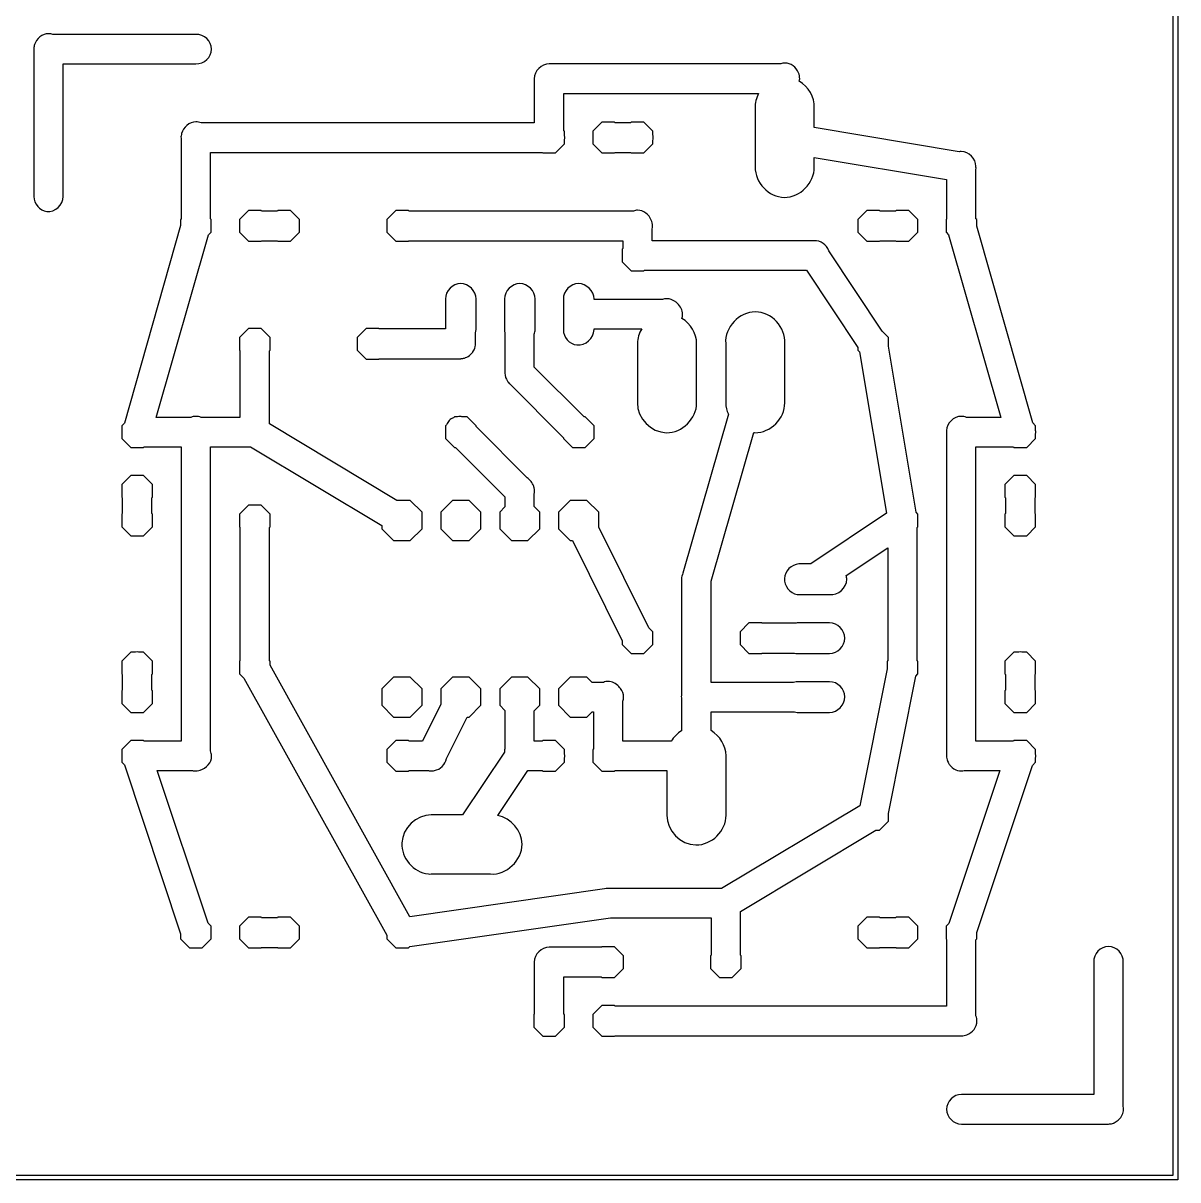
# Model space of a CAD drawing. Extents: x 0 to 100, y 0 to 103.
# Drawn here: x 50.18 to 99.99, y 0.35 to 50.24 of the extents above; entities that cross this region are included whole.
import ezdxf

# ---------------------------------------------------------------- set-up
doc = ezdxf.new("R2010")
doc.units = 0
doc.layers.add('ink_ext_XXXXXX', color=7, linetype='CONTINUOUS')

msp = doc.modelspace()

# ---------------------------------------------------------------- linework, layer by layer
at = {"layer": 'ink_ext_XXXXXX', "color": 7}
for points in [[(0, 0.352778), (0, 102.746528), (99.990628, 102.746528), (99.990628, 0.352778), (0, 0.352778), (0, 0.352778)], [(0.1983, 0.551078), (99.792014, 0.551078), (99.792014, 102.559203), (0.1983, 102.559203), (0.1983, 0.551078), (0.1983, 0.551078)], [(51.285588, 49.785764), (51.285588, 49.785764)], [(57.635588, 49.759306), (51.461977, 49.759306)], [(50.650588, 49.036111), (50.650588, 42.765486)], [(51.911769, 42.765486), (51.911769, 48.489306), (57.635588, 48.489306)], [(82.859199, 48.489306), (72.875588, 48.489306)], [(83.035588, 48.524583), (83.035588, 48.524583)], [(72.231769, 47.845486), (72.231769, 45.940486), (57.856074, 45.940486)], [(73.537046, 45.367222), (73.537046, 45.578889), (73.510588, 45.605347), (73.510588, 47.210486), (81.906699, 47.210486)], [(81.756769, 46.584306), (81.756769, 44.035486)], [(90.558574, 44.696944), (84.305588, 45.737639), (84.305588, 46.584306)], [(75.142185, 45.966944), (74.75413, 45.578889), (74.75413, 45.032083), (75.142185, 44.644028), (75.688991, 44.644028), (75.715449, 44.670486), (76.385727, 44.670486), (76.412185, 44.644028), (76.958991, 44.644028), (77.347046, 45.032083), (77.347046, 45.182014)], [(77.347046, 45.437778), (77.347046, 45.578889), (76.958991, 45.966944), (76.412185, 45.966944), (76.385727, 45.940486), (75.715449, 45.940486), (75.688991, 45.966944), (75.142185, 45.966944), (75.142185, 45.966944)], [(57.000588, 45.217292), (57.000588, 41.795347), (56.97413, 41.768889), (56.97413, 41.513125), (54.548782, 32.993542), (54.43413, 32.878889), (54.43413, 32.332083), (54.822185, 31.944028), (55.368991, 31.944028), (55.395449, 31.970486), (57.000588, 31.970486), (57.000588, 19.270486), (55.395449, 19.270486), (55.368991, 19.296944), (54.822185, 19.296944), (54.43413, 18.908889), (54.43413, 18.362083), (54.548782, 18.247431), (56.97413, 10.971389), (56.97413, 10.742083), (57.362185, 10.354028), (57.908991, 10.354028), (58.297046, 10.742083), (58.297046, 11.288889), (58.164755, 11.421181), (55.968713, 18.009306), (57.485657, 18.009306)], [(57.415102, 33.240486), (55.924616, 33.240486), (58.182394, 41.107431), (58.297046, 41.222083), (58.297046, 41.768889), (58.261769, 41.804167), (58.261769, 44.670486), (72.575727, 44.670486), (72.602185, 44.644028), (73.148991, 44.644028), (73.537046, 45.032083), (73.537046, 45.24375)], [(84.305588, 44.035486), (84.305588, 44.45), (90.011769, 43.4975), (90.011769, 41.786528), (89.99413, 41.768889), (89.99413, 41.222083), (90.099963, 41.11625), (92.357741, 33.240486), (90.867255, 33.240486)], [(93.857046, 32.667222), (93.857046, 32.878889), (93.733574, 33.002361), (91.317046, 41.486667), (91.317046, 41.768889), (91.281769, 41.804167), (91.281769, 43.929653)], [(59.902185, 42.156944), (59.51413, 41.768889), (59.51413, 41.222083), (59.902185, 40.834028), (60.448991, 40.834028), (60.475449, 40.860486), (61.145727, 40.860486), (61.172185, 40.834028), (61.718991, 40.834028), (62.107046, 41.222083), (62.107046, 41.768889), (61.718991, 42.156944), (61.172185, 42.156944), (61.154546, 42.139306), (60.46663, 42.139306), (60.448991, 42.156944), (59.902185, 42.156944), (59.902185, 42.156944)], [(76.509199, 42.139306), (66.81663, 42.139306), (66.798991, 42.156944), (66.252185, 42.156944), (65.86413, 41.768889), (65.86413, 41.222083), (66.252185, 40.834028), (66.798991, 40.834028), (66.825449, 40.860486), (76.050588, 40.860486), (76.050588, 40.525347), (76.02413, 40.498889), (76.02413, 39.952083), (76.412185, 39.564028), (76.958991, 39.564028), (76.985449, 39.590486), (83.970449, 39.590486), (86.18413, 36.247917), (86.18413, 36.142083), (86.254685, 36.071528), (87.418852, 29.104167), (84.164477, 26.916944), (83.64413, 26.916944)], [(76.685588, 42.174583), (76.685588, 42.174583)], [(86.572185, 42.156944), (86.18413, 41.768889), (86.18413, 41.222083), (86.572185, 40.834028), (87.118991, 40.834028), (87.145449, 40.860486), (87.815727, 40.860486), (87.842185, 40.834028), (88.388991, 40.834028), (88.777046, 41.222083), (88.777046, 41.768889), (88.388991, 42.156944), (87.842185, 42.156944), (87.824546, 42.139306), (87.13663, 42.139306), (87.118991, 42.156944), (86.572185, 42.156944), (86.572185, 42.156944)], [(84.305588, 40.860486), (77.311769, 40.860486), (77.311769, 41.372014)], [(87.507046, 16.157222), (88.688852, 22.083889), (88.777046, 22.172083), (88.777046, 22.718889), (88.750588, 22.745347), (88.750588, 28.495625), (88.777046, 28.522083), (88.777046, 29.068889), (88.697671, 29.148264), (87.507046, 36.318472), (87.507046, 36.688889), (87.242463, 36.953472), (84.940588, 40.428333)], [(69.056769, 39.008403), (69.056769, 39.008403)], [(71.605588, 39.008403), (71.605588, 39.008403)], [(74.136769, 39.008403), (74.136769, 39.008403)], [(68.39531, 38.346944), (68.39531, 37.059306), (65.54663, 37.059306), (65.528991, 37.076944), (64.982185, 37.076944), (64.59413, 36.688889), (64.59413, 36.142083), (64.982185, 35.754028), (65.528991, 35.754028), (65.54663, 35.771667), (69.056769, 35.771667)], [(69.718227, 37.024028), (69.718227, 38.346944)], [(70.94413, 38.346944), (70.94413, 37.024028)], [(72.267046, 37.024028), (72.267046, 38.346944)], [(73.48413, 38.346944), (73.48413, 37.024028)], [(77.76156, 38.320486), (74.807046, 38.320486), (74.807046, 38.346944)], [(81.765588, 37.791319), (81.765588, 37.791319)], [(58.261769, 18.855972), (58.261769, 31.970486), (59.99038, 31.970486), (65.661282, 28.575), (65.661282, 28.433889), (66.163991, 27.931181), (66.878366, 27.931181), (67.389894, 28.433889), (67.389894, 29.157083), (66.878366, 29.659792), (66.305102, 29.659792), (60.810588, 32.967083), (60.810588, 36.115625), (60.837046, 36.142083), (60.837046, 36.688889), (60.448991, 37.076944), (59.902185, 37.076944), (59.51413, 36.688889), (59.51413, 36.142083), (59.531769, 36.124444), (59.531769, 33.240486), (57.856074, 33.240486)], [(74.807046, 37.024028), (74.807046, 37.059306), (76.870796, 37.059306)], [(69.700588, 36.415486), (69.700588, 36.882917)], [(70.961769, 36.874097), (70.961769, 35.145486)], [(71.155796, 34.695694), (73.48413, 32.358542), (73.48413, 32.332083), (73.872185, 31.944028), (74.418991, 31.944028), (74.807046, 32.332083), (74.807046, 32.878889), (74.418991, 33.266944), (74.383713, 33.266944), (72.231769, 35.410069), (72.231769, 36.83)], [(76.676769, 36.424306), (76.676769, 33.866667)], [(79.234407, 33.866667), (79.234407, 36.424306)], [(80.486769, 36.424306), (80.486769, 33.866667)], [(83.035588, 33.866667), (83.035588, 36.424306)], [(68.915657, 33.266944), (68.792185, 33.266944), (68.748088, 33.222847)], [(69.047949, 33.275764), (69.047949, 33.275764)], [(71.923088, 30.63875), (69.727046, 32.843611), (69.727046, 32.878889), (69.338991, 33.266944), (69.109685, 33.266944)], [(80.601421, 33.372778), (78.643505, 26.520069)], [(68.448227, 32.922986), (68.40413, 32.878889), (68.40413, 32.755417)], [(68.40413, 32.561389), (68.40413, 32.332083), (68.792185, 31.944028), (68.827463, 31.944028), (70.961769, 29.809722), (70.961769, 29.377569), (70.741282, 29.157083), (70.741282, 28.433889), (71.243991, 27.931181), (71.958366, 27.931181), (72.469894, 28.433889), (72.469894, 29.157083), (72.231769, 29.395208), (72.231769, 29.933194)], [(83.414824, 21.810486), (79.860588, 21.810486), (79.860588, 26.176111), (81.695032, 32.587847)], [(90.011769, 32.517292), (90.011769, 18.635486)], [(93.857046, 18.697222), (93.857046, 18.908889), (93.468991, 19.296944), (92.922185, 19.296944), (92.895727, 19.270486), (91.281769, 19.270486), (91.281769, 31.970486), (92.895727, 31.970486), (92.922185, 31.944028), (93.468991, 31.944028), (93.857046, 32.332083), (93.857046, 32.54375)], [(54.972116, 30.726944), (54.822185, 30.726944), (54.43413, 30.338889), (54.43413, 29.792083), (54.460588, 29.765625), (54.460588, 29.095347), (54.43413, 29.068889), (54.43413, 28.522083), (54.822185, 28.134028), (55.368991, 28.134028), (55.757046, 28.522083), (55.757046, 29.068889), (55.730588, 29.095347), (55.730588, 29.765625), (55.757046, 29.792083), (55.757046, 30.338889), (55.368991, 30.726944), (55.22788, 30.726944)], [(55.095588, 30.735764), (55.095588, 30.735764)], [(93.072116, 30.726944), (92.922185, 30.726944), (92.53413, 30.338889), (92.53413, 29.792083), (92.560588, 29.765625), (92.560588, 29.095347), (92.53413, 29.068889), (92.53413, 28.522083), (92.922185, 28.134028), (93.468991, 28.134028), (93.857046, 28.522083), (93.857046, 29.068889), (93.830588, 29.095347), (93.830588, 29.765625), (93.857046, 29.792083), (93.857046, 30.338889), (93.468991, 30.726944), (93.32788, 30.726944)], [(93.195588, 30.735764), (93.195588, 30.735764)], [(75.265657, 12.902847), (66.860727, 11.703403), (60.837046, 22.551319), (60.837046, 22.718889), (60.810588, 22.745347), (60.810588, 28.495625), (60.837046, 28.522083), (60.837046, 29.068889), (60.448991, 29.456944), (59.902185, 29.456944), (59.51413, 29.068889), (59.51413, 28.522083), (59.531769, 28.504444), (59.531769, 22.736528), (59.51413, 22.718889), (59.51413, 22.507222), (59.51413, 22.172083), (59.699338, 21.986875), (65.86413, 10.900833), (65.86413, 10.742083), (66.252185, 10.354028), (66.798991, 10.354028), (66.869546, 10.424583), (75.512602, 11.659306), (79.860588, 11.659306), (79.860588, 10.045347), (79.83413, 10.018889), (79.83413, 9.472083), (80.222185, 9.084028), (80.768991, 9.084028), (81.157046, 9.472083), (81.157046, 10.018889), (81.130588, 10.045347), (81.130588, 11.932708), (86.960241, 15.434028), (87.118991, 15.434028), (87.507046, 15.822083), (87.507046, 16.077847)], [(68.703991, 29.659792), (68.201282, 29.157083), (68.201282, 28.433889), (68.703991, 27.931181), (69.418366, 27.931181), (69.929894, 28.433889), (69.929894, 29.157083), (69.418366, 29.659792), (68.703991, 29.659792), (68.703991, 29.659792)], [(73.783991, 29.659792), (73.281282, 29.157083), (73.281282, 28.433889), (73.783991, 27.931181), (73.872185, 27.931181), (76.02413, 23.600833), (76.02413, 23.442083), (76.412185, 23.054028), (76.958991, 23.054028), (77.347046, 23.442083), (77.347046, 23.988889), (77.170657, 24.165278), (75.009894, 28.504444), (75.009894, 29.157083), (74.498366, 29.659792), (73.783991, 29.659792), (73.783991, 29.659792)], [(85.681421, 26.414236), (87.480588, 27.613681), (87.480588, 22.745347), (87.45413, 22.718889), (87.45413, 22.392569), (86.272324, 16.492361), (80.31038, 12.920486), (75.406769, 12.920486)], [(78.581769, 26.264306), (78.581769, 21.263681)], [(83.64413, 25.602847), (84.967046, 25.602847)], [(81.492185, 24.376944), (81.10413, 23.988889), (81.10413, 23.442083), (81.492185, 23.054028), (82.038991, 23.054028), (82.05663, 23.071667), (83.450102, 23.071667)], [(83.48538, 24.359306), (82.05663, 24.359306), (82.038991, 24.376944), (81.492185, 24.376944), (81.492185, 24.376944)], [(84.967046, 24.376944), (83.64413, 24.376944)], [(54.972116, 23.106944), (54.822185, 23.106944), (54.43413, 22.718889), (54.43413, 22.172083), (54.460588, 22.145625), (54.460588, 21.475347), (54.43413, 21.448889), (54.43413, 20.902083), (54.822185, 20.514028), (55.368991, 20.514028), (55.757046, 20.902083), (55.757046, 21.448889), (55.730588, 21.475347), (55.730588, 22.145625), (55.757046, 22.172083), (55.757046, 22.718889), (55.368991, 23.106944), (55.22788, 23.106944)], [(55.095588, 23.124583), (55.095588, 23.124583)], [(83.64413, 23.054028), (84.967046, 23.054028)], [(93.072116, 23.106944), (92.922185, 23.106944), (92.53413, 22.718889), (92.53413, 22.172083), (92.560588, 22.145625), (92.560588, 21.475347), (92.53413, 21.448889), (92.53413, 20.902083), (92.922185, 20.514028), (93.468991, 20.514028), (93.857046, 20.902083), (93.857046, 21.448889), (93.830588, 21.475347), (93.830588, 22.145625), (93.857046, 22.172083), (93.857046, 22.718889), (93.468991, 23.106944), (93.32788, 23.106944)], [(93.195588, 23.124583), (93.195588, 23.124583)], [(66.163991, 22.039792), (65.661282, 21.537083), (65.661282, 20.822708), (66.163991, 20.311181), (66.878366, 20.311181), (67.389894, 20.822708), (67.389894, 21.537083), (66.878366, 22.039792), (66.163991, 22.039792), (66.163991, 22.039792)], [(68.703991, 22.039792), (68.201282, 21.537083), (68.201282, 20.866806), (67.407532, 19.270486), (66.825449, 19.270486), (66.798991, 19.296944), (66.252185, 19.296944), (65.86413, 18.908889), (65.86413, 18.362083), (66.252185, 17.974028), (66.798991, 17.974028), (66.834269, 18.009306), (67.663296, 18.009306)], [(71.243991, 22.039792), (70.741282, 21.537083), (70.741282, 20.822708), (70.961769, 20.602222), (70.961769, 18.926528), (70.94413, 18.908889), (70.94413, 18.794236), (69.136144, 16.095486), (67.786769, 16.095486)], [(68.448227, 18.520833), (69.338991, 20.311181), (69.418366, 20.311181), (69.929894, 20.822708), (69.929894, 21.537083), (69.418366, 22.039792), (68.703991, 22.039792), (68.703991, 22.039792)], [(73.537046, 18.697222), (73.537046, 18.908889), (73.148991, 19.296944), (72.602185, 19.296944), (72.575727, 19.270486), (72.231769, 19.270486), (72.231769, 20.584583), (72.469894, 20.822708), (72.469894, 21.537083), (71.958366, 22.039792), (71.243991, 22.039792), (71.243991, 22.039792)], [(75.212741, 21.810486), (74.727671, 21.810486), (74.498366, 22.039792), (73.783991, 22.039792), (73.281282, 21.537083), (73.281282, 20.822708), (73.783991, 20.311181), (74.498366, 20.311181), (74.727671, 20.540486), (74.780588, 20.540486), (74.780588, 18.935347), (74.75413, 18.908889), (74.75413, 18.362083), (75.142185, 17.974028), (75.688991, 17.974028), (75.724269, 18.009306), (77.946769, 18.009306), (77.946769, 16.086667)], [(84.967046, 21.836944), (83.64413, 21.836944)], [(78.131977, 19.270486), (76.050588, 19.270486), (76.050588, 20.999097)], [(78.581769, 21.087292), (78.581769, 19.720278)], [(79.860588, 19.729097), (79.860588, 20.540486), (83.450102, 20.540486)], [(83.64413, 20.514028), (84.967046, 20.514028)], [(70.653088, 16.069028), (71.949546, 18.009306), (72.566907, 18.009306), (72.602185, 17.974028), (73.148991, 17.974028), (73.537046, 18.362083), (73.537046, 18.57375)], [(80.504407, 16.086667), (80.504407, 18.644306)], [(91.281769, 7.425972), (91.281769, 10.706806), (91.317046, 10.742083), (91.317046, 11.024306), (93.724755, 18.229792), (93.857046, 18.362083), (93.857046, 18.57375)], [(90.770241, 18.009306), (92.313644, 18.009306), (90.117602, 11.412361), (89.99413, 11.288889), (89.99413, 10.742083), (90.011769, 10.724444), (90.011769, 7.840486), (75.715449, 7.840486), (75.688991, 7.866944), (75.142185, 7.866944), (74.75413, 7.478889), (74.75413, 6.932083), (75.142185, 6.544028), (75.688991, 6.544028), (75.715449, 6.570486), (90.585032, 6.570486)], [(67.786769, 13.546667), (70.335588, 13.546667)], [(59.902185, 11.676944), (59.51413, 11.288889), (59.51413, 10.742083), (59.902185, 10.354028), (60.448991, 10.354028), (60.46663, 10.371667), (61.154546, 10.371667), (61.172185, 10.354028), (61.718991, 10.354028), (62.107046, 10.742083), (62.107046, 11.288889), (61.718991, 11.676944), (61.172185, 11.676944), (61.154546, 11.659306), (60.46663, 11.659306), (60.448991, 11.676944), (59.902185, 11.676944), (59.902185, 11.676944)], [(86.572185, 11.676944), (86.18413, 11.288889), (86.18413, 10.742083), (86.572185, 10.354028), (87.118991, 10.354028), (87.13663, 10.371667), (87.824546, 10.371667), (87.842185, 10.354028), (88.388991, 10.354028), (88.777046, 10.742083), (88.777046, 11.288889), (88.388991, 11.676944), (87.842185, 11.676944), (87.824546, 11.659306), (87.13663, 11.659306), (87.118991, 11.676944), (86.572185, 11.676944), (86.572185, 11.676944)], [(72.231769, 9.745486), (72.231769, 7.496528), (72.21413, 7.478889), (72.21413, 6.932083), (72.602185, 6.544028), (73.148991, 6.544028), (73.537046, 6.932083), (73.537046, 7.478889), (73.510588, 7.505347), (73.510588, 9.110486), (75.115727, 9.110486), (75.142185, 9.084028), (75.688991, 9.084028), (76.077046, 9.472083), (76.077046, 10.018889), (75.688991, 10.406944), (75.142185, 10.406944), (75.142185, 10.406944)], [(75.142185, 10.406944), (75.124546, 10.389306), (72.875588, 10.389306)], [(96.996769, 10.424583), (96.996769, 10.424583)], [(96.361769, 9.745486), (96.361769, 4.039306), (90.655588, 4.039306)], [(97.631769, 3.518958), (97.631769, 9.745486)], [(90.655588, 2.760486), (97.005588, 2.760486)]]:
    msp.add_lwpolyline(points, dxfattribs=at)
for points in [[(51.285588, 49.785764), (51.009543, 49.785764), (50.757233, 49.578048), (50.677046, 49.318333)], [(51.461977, 49.759306), (51.404382, 49.778426), (51.347187, 49.785764), (51.285588, 49.785764)], [(58.314685, 49.124306), (58.314685, 49.470028), (57.980217, 49.779767), (57.635588, 49.759306)], [(50.641769, 49.150764), (50.639652, 49.110152), (50.644238, 49.075816), (50.650588, 49.036111)], [(50.677046, 49.318333), (50.658173, 49.265738), (50.644661, 49.207141), (50.641769, 49.150764)], [(57.635588, 48.489306), (57.980217, 48.468492), (58.314685, 48.778231), (58.314685, 49.124306)], [(72.875588, 48.489306), (72.540731, 48.489306), (72.231769, 48.180272), (72.231769, 47.845486)], [(83.035588, 48.524583), (82.975616, 48.524583), (82.915404, 48.507438), (82.859199, 48.489306)], [(83.626491, 48.10125), (83.532246, 48.339227), (83.29488, 48.524583), (83.035588, 48.524583)], [(83.679407, 47.845486), (83.679407, 47.931786), (83.662298, 48.023642), (83.626491, 48.10125)], [(83.661769, 47.748472), (83.667448, 47.780681), (83.679407, 47.812427), (83.679407, 47.845486)], [(84.305588, 46.584306), (84.339278, 47.05635), (84.060026, 47.50103), (83.661769, 47.748472)], [(81.906699, 47.210486), (81.805293, 47.014913), (81.741063, 46.806143), (81.756769, 46.584306)], [(57.635588, 45.984583), (57.348233, 45.984583), (57.086758, 45.756139), (57.018227, 45.481875)], [(57.856074, 45.940486), (57.785931, 45.969731), (57.712649, 45.984583), (57.635588, 45.984583)], [(57.009407, 45.437778), (57.001435, 45.404476), (56.993532, 45.375311), (56.991769, 45.340764)], [(57.009407, 45.455417), (57.008349, 45.449737), (57.010466, 45.443528), (57.009407, 45.437778)], [(57.018227, 45.481875), (57.015405, 45.473161), (57.011806, 45.464236), (57.009407, 45.455417)], [(77.364685, 45.305486), (77.364685, 45.348744), (77.356712, 45.396256), (77.347046, 45.437778)], [(56.991769, 45.340764), (56.989652, 45.300106), (56.994238, 45.257029), (57.000588, 45.217292)], [(73.545866, 45.305486), (73.545866, 45.3257), (73.539234, 45.347322), (73.537046, 45.367222)], [(73.537046, 45.24375), (73.539516, 45.264987), (73.545866, 45.283878), (73.545866, 45.305486)], [(77.347046, 45.182014), (77.356712, 45.223501), (77.364685, 45.262271), (77.364685, 45.305486)], [(90.646769, 44.705764), (90.616077, 44.705764), (90.588469, 44.701919), (90.558574, 44.696944)], [(91.281769, 44.070764), (91.279652, 44.401444), (90.980546, 44.705764), (90.646769, 44.705764)], [(81.756769, 44.035486), (81.744492, 43.365561), (82.347954, 42.740086), (83.017949, 42.730208)], [(83.017949, 42.730208), (83.698419, 42.723506), (84.317935, 43.354625), (84.305588, 44.035486)], [(91.281769, 44.053125), (91.281458, 44.058875), (91.282121, 44.065014), (91.281769, 44.070764)], [(91.281769, 44.035486), (91.282121, 44.041589), (91.281603, 44.047022), (91.281769, 44.053125)], [(91.281769, 43.929653), (91.28766, 43.964931), (91.282474, 44.000152), (91.281769, 44.035486)], [(50.650588, 42.765486), (50.646319, 42.453983), (50.897808, 42.15765), (51.206213, 42.121667)], [(51.206213, 42.121667), (51.563115, 42.081803), (51.915896, 42.407064), (51.911769, 42.765486)], [(76.685588, 42.174583), (76.625616, 42.174583), (76.565404, 42.157438), (76.509199, 42.139306)], [(77.276491, 41.75125), (77.182246, 41.989227), (76.944904, 42.174583), (76.685588, 42.174583)], [(77.329407, 41.495486), (77.329407, 41.581786), (77.312298, 41.673642), (77.276491, 41.75125)], [(77.311769, 41.372014), (77.320764, 41.412379), (77.329407, 41.45364), (77.329407, 41.495486)], [(84.940588, 40.428333), (84.843856, 40.681466), (84.579682, 40.876756), (84.305588, 40.860486)], [(69.056769, 39.008403), (68.711152, 39.008403), (68.39531, 38.692667), (68.39531, 38.346944)], [(69.718227, 38.346944), (69.718227, 38.692667), (69.402914, 39.008403), (69.056769, 39.008403)], [(71.605588, 39.008403), (71.259831, 39.008403), (70.94413, 38.692667), (70.94413, 38.346944)], [(72.267046, 38.346944), (72.267046, 38.692667), (71.951346, 39.008403), (71.605588, 39.008403)], [(74.136769, 39.008403), (73.791011, 39.008403), (73.48413, 38.692667), (73.48413, 38.346944)], [(74.807046, 38.346944), (74.807046, 38.692667), (74.482808, 39.008403), (74.136769, 39.008403)], [(77.946769, 38.355764), (77.881939, 38.355764), (77.821857, 38.341582), (77.76156, 38.320486)], [(78.308366, 38.232292), (78.204515, 38.308368), (78.07652, 38.355764), (77.946769, 38.355764)], [(78.343644, 38.205833), (78.332002, 38.214053), (78.320466, 38.224813), (78.308366, 38.232292)], [(78.40538, 38.152917), (78.386259, 38.173237), (78.365001, 38.187912), (78.343644, 38.205833)], [(78.625866, 37.685486), (78.625866, 37.864867), (78.538582, 38.034306), (78.40538, 38.152917)], [(78.599407, 37.509097), (78.618528, 37.566685), (78.625866, 37.623891), (78.625866, 37.685486)], [(79.234407, 36.424306), (79.234407, 36.864703), (78.970036, 37.277093), (78.599407, 37.509097)], [(81.765588, 37.791319), (81.066771, 37.791319), (80.437309, 37.121747), (80.486769, 36.424306)], [(83.035588, 36.424306), (83.08533, 37.121747), (82.46412, 37.791319), (81.765588, 37.791319)], [(69.700588, 36.882917), (69.711171, 36.927663), (69.71858, 36.977327), (69.718227, 37.024028)], [(70.94413, 37.024028), (70.943777, 36.974353), (70.950162, 36.921906), (70.961769, 36.874097)], [(72.231769, 36.83), (72.252159, 36.891038), (72.267526, 36.958651), (72.267046, 37.024028)], [(73.48413, 37.024028), (73.481307, 36.701589), (73.746526, 36.399611), (74.066213, 36.362569)], [(74.066213, 36.362569), (74.436912, 36.318472), (74.809516, 36.650436), (74.807046, 37.024028)], [(76.870796, 37.059306), (76.752319, 36.86768), (76.676769, 36.65123), (76.676769, 36.424306)], [(69.259616, 35.815764), (69.339788, 35.845186), (69.416196, 35.890309), (69.480102, 35.948056)], [(69.480102, 35.948056), (69.489521, 35.956628), (69.4976, 35.965448), (69.50656, 35.974514)], [(69.50656, 35.974514), (69.529879, 35.997833), (69.548509, 36.018752), (69.568296, 36.045069)], [(69.568296, 36.045069), (69.573129, 36.05149), (69.581349, 36.056147), (69.585935, 36.062708)], [(69.585935, 36.062708), (69.606079, 36.091742), (69.62357, 36.128029), (69.638852, 36.159722)], [(69.638852, 36.159722), (69.641674, 36.165684), (69.645026, 36.171329), (69.647671, 36.177361)], [(69.647671, 36.177361), (69.66337, 36.212533), (69.674024, 36.245789), (69.682949, 36.283194)], [(69.682949, 36.283194), (69.683655, 36.286017), (69.682244, 36.289192), (69.682949, 36.292014)], [(69.682949, 36.292014), (69.691945, 36.332389), (69.700588, 36.37364), (69.700588, 36.415486)], [(69.056769, 35.771667), (69.074619, 35.771716), (69.091976, 35.778758), (69.109685, 35.780486)], [(69.109685, 35.780486), (69.115471, 35.781192), (69.121574, 35.779781), (69.127324, 35.780486)], [(69.127324, 35.780486), (69.14588, 35.782956), (69.162002, 35.785143), (69.180241, 35.789306)], [(69.180241, 35.789306), (69.203101, 35.794386), (69.228681, 35.799254), (69.250796, 35.806944)], [(69.250796, 35.806944), (69.254359, 35.808356), (69.256053, 35.814423), (69.259616, 35.815764)], [(70.961769, 35.145486), (70.960357, 35.020674), (71.00758, 34.90486), (71.076421, 34.801528)], [(71.076421, 34.801528), (71.082207, 34.792299), (71.087781, 34.783974), (71.09406, 34.775069)], [(71.09406, 34.775069), (71.110994, 34.751948), (71.127292, 34.725357), (71.146977, 34.704514)], [(71.146977, 34.704514), (71.149799, 34.701551), (71.152868, 34.698594), (71.155796, 34.695694)], [(76.676769, 33.866667), (76.669748, 33.201328), (77.263823, 32.588553), (77.92913, 32.579028)], [(77.92913, 32.579028), (78.610023, 32.566681), (79.241428, 33.186158), (79.234407, 33.866667)], [(80.486769, 33.866667), (80.485005, 33.693733), (80.530898, 33.529151), (80.601421, 33.372778)], [(81.747949, 32.579028), (82.424577, 32.571972), (83.042749, 33.190039), (83.035588, 33.866667)], [(57.635588, 33.284583), (57.559138, 33.284583), (57.484754, 33.269262), (57.415102, 33.240486)], [(57.856074, 33.240486), (57.785931, 33.269738), (57.712649, 33.284583), (57.635588, 33.284583)], [(68.56288, 33.108194), (68.511261, 33.056279), (68.47671, 32.989199), (68.448227, 32.922986)], [(68.748088, 33.222847), (68.681875, 33.194364), (68.614787, 33.159819), (68.56288, 33.108194)], [(69.047949, 33.275764), (69.003806, 33.278128), (68.959345, 33.272871), (68.915657, 33.266944)], [(69.109685, 33.266944), (69.089259, 33.269837), (69.068573, 33.274663), (69.047949, 33.275764)], [(90.646769, 33.284583), (90.319472, 33.284583), (90.024828, 32.99084), (90.011769, 32.667222)], [(90.867255, 33.240486), (90.797592, 33.269262), (90.72323, 33.284583), (90.646769, 33.284583)], [(68.40413, 32.755417), (68.395416, 32.69131), (68.395028, 32.625557), (68.40413, 32.561389)], [(81.695032, 32.587847), (81.712883, 32.586718), (81.729993, 32.579285), (81.747949, 32.579028)], [(90.011769, 32.614306), (90.011645, 32.582443), (90.006653, 32.548515), (90.011769, 32.517292)], [(90.011769, 32.667222), (90.01071, 32.658128), (90.012121, 32.649929), (90.011769, 32.640764)], [(90.011769, 32.640764), (90.011853, 32.631616), (90.011063, 32.623481), (90.011769, 32.614306)], [(93.865866, 32.605486), (93.865866, 32.6257), (93.859234, 32.647323), (93.857046, 32.667222)], [(93.857046, 32.54375), (93.859516, 32.564998), (93.865866, 32.583878), (93.865866, 32.605486)], [(55.095588, 30.735764), (55.052366, 30.735764), (55.013606, 30.736611), (54.972116, 30.726944)], [(55.22788, 30.726944), (55.186361, 30.736618), (55.138842, 30.735764), (55.095588, 30.735764)], [(72.20531, 30.268333), (72.159001, 30.418284), (72.055567, 30.552944), (71.923088, 30.63875)], [(93.195588, 30.735764), (93.152369, 30.735764), (93.113602, 30.736611), (93.072116, 30.726944)], [(93.32788, 30.726944), (93.286358, 30.736618), (93.238846, 30.735764), (93.195588, 30.735764)], [(72.21413, 30.233056), (72.210955, 30.244591), (72.209261, 30.256999), (72.20531, 30.268333)], [(72.222949, 30.197778), (72.220832, 30.210749), (72.217199, 30.220264), (72.21413, 30.233056)], [(72.231769, 29.933194), (72.24842, 30.022206), (72.24341, 30.109336), (72.222949, 30.197778)], [(78.643505, 26.520069), (78.604449, 26.439478), (78.581769, 26.354724), (78.581769, 26.264306)], [(83.64413, 26.916944), (83.321691, 26.898953), (83.034491, 26.611792), (83.017949, 26.290764)], [(83.017949, 26.290764), (83.001686, 25.968325), (83.255369, 25.652236), (83.573574, 25.602847)], [(84.967046, 25.602847), (85.336405, 25.560161), (85.70788, 25.883306), (85.70788, 26.255486)], [(85.70788, 26.255486), (85.70788, 26.308826), (85.695462, 26.363718), (85.681421, 26.414236)], [(83.573574, 25.602847), (83.595799, 25.601436), (83.622257, 25.601436), (83.64413, 25.602847)], [(83.64413, 24.376944), (83.591538, 24.379696), (83.536236, 24.370348), (83.48538, 24.359306)], [(85.628505, 23.715486), (85.628505, 24.061208), (85.312769, 24.376944), (84.967046, 24.376944)], [(84.967046, 23.054028), (85.312769, 23.054028), (85.628505, 23.369764), (85.628505, 23.715486)], [(55.095588, 23.124583), (55.052366, 23.124583), (55.013606, 23.116618), (54.972116, 23.106944)], [(55.22788, 23.106944), (55.186361, 23.116618), (55.138842, 23.124583), (55.095588, 23.124583)], [(83.450102, 23.071667), (83.49137, 23.06023), (83.530355, 23.056279), (83.573574, 23.054028)], [(83.573574, 23.054028), (83.595799, 23.052617), (83.622257, 23.052617), (83.64413, 23.054028)], [(93.195588, 23.124583), (93.152369, 23.124583), (93.113602, 23.116618), (93.072116, 23.106944)], [(93.32788, 23.106944), (93.286358, 23.116618), (93.238846, 23.124583), (93.195588, 23.124583)], [(75.415588, 21.854583), (75.345798, 21.854583), (75.277091, 21.834708), (75.212741, 21.810486)], [(75.874199, 21.625278), (75.755542, 21.75887), (75.595099, 21.854583), (75.415588, 21.854583)], [(75.927116, 21.563542), (75.9099, 21.583865), (75.893637, 21.607018), (75.874199, 21.625278)], [(75.944755, 21.545903), (75.940169, 21.553054), (75.931984, 21.556557), (75.927116, 21.563542)], [(76.085866, 21.175486), (76.085866, 21.313346), (76.029552, 21.438345), (75.944755, 21.545903)], [(83.64413, 21.836944), (83.567076, 21.840956), (83.487105, 21.835075), (83.414824, 21.810486)], [(85.628505, 21.184306), (85.628505, 21.530028), (85.312769, 21.836944), (84.967046, 21.836944)], [(76.050588, 20.999097), (76.068721, 21.055313), (76.085866, 21.115503), (76.085866, 21.175486)], [(78.572949, 21.201944), (78.570832, 21.161288), (78.575419, 21.127031), (78.581769, 21.087292)], [(78.581769, 21.263681), (78.578594, 21.243738), (78.574007, 21.222273), (78.572949, 21.201944)], [(84.967046, 20.514028), (85.312769, 20.514028), (85.628505, 20.838231), (85.628505, 21.184306)], [(83.450102, 20.540486), (83.49137, 20.529042), (83.530355, 20.516278), (83.573574, 20.514028)], [(83.573574, 20.514028), (83.595799, 20.512969), (83.622257, 20.512969), (83.64413, 20.514028)], [(78.581769, 19.720278), (78.400286, 19.605794), (78.243056, 19.453925), (78.131977, 19.270486)], [(80.504407, 18.644306), (80.504407, 19.086336), (80.2337, 19.497582), (79.860588, 19.729097)], [(57.820796, 18.026944), (58.090841, 18.099097), (58.314685, 18.351734), (58.314685, 18.635486)], [(58.314685, 18.635486), (58.314685, 18.712194), (58.290696, 18.786119), (58.261769, 18.855972)], [(67.92788, 18.009306), (68.179319, 18.055692), (68.393924, 18.270801), (68.448227, 18.520833)], [(73.545866, 18.635486), (73.545866, 18.6557), (73.539234, 18.677323), (73.537046, 18.697222)], [(73.537046, 18.57375), (73.539516, 18.594994), (73.545866, 18.613879), (73.545866, 18.635486)], [(90.011769, 18.635486), (90.012474, 18.562007), (90.028843, 18.491815), (90.055866, 18.423819)], [(93.865866, 18.635486), (93.865866, 18.6557), (93.859234, 18.677323), (93.857046, 18.697222)], [(93.857046, 18.57375), (93.859516, 18.594994), (93.865866, 18.613879), (93.865866, 18.635486)], [(57.485657, 18.009306), (57.510528, 18.002889), (57.530513, 17.994665), (57.556213, 17.991667)], [(57.556213, 17.991667), (57.645438, 17.981701), (57.737597, 17.996853), (57.820796, 18.026944)], [(67.663296, 18.009306), (67.686721, 18.003862), (67.70945, 17.993875), (67.733852, 17.991667)], [(67.733852, 17.991667), (67.797959, 17.986199), (67.865438, 17.994418), (67.92788, 18.009306)], [(90.055866, 18.423819), (90.05763, 18.418528), (90.053749, 18.411423), (90.055866, 18.406181)], [(90.055866, 18.406181), (90.068001, 18.377726), (90.083947, 18.353394), (90.099963, 18.326806)], [(90.099963, 18.326806), (90.123352, 18.285214), (90.14774, 18.248063), (90.179338, 18.212153)], [(90.179338, 18.212153), (90.202727, 18.186781), (90.23186, 18.163167), (90.258713, 18.141597)], [(90.258713, 18.141597), (90.350813, 18.064308), (90.456406, 18.005634), (90.576213, 17.991667)], [(90.576213, 17.991667), (90.641763, 17.98435), (90.707157, 17.994277), (90.770241, 18.009306)], [(67.786769, 16.095486), (67.139386, 16.098308), (66.549577, 15.533511), (66.516769, 14.887222)], [(71.702602, 14.825486), (71.702602, 15.417729), (71.224637, 15.949069), (70.653088, 16.069028)], [(77.946769, 16.086667), (77.939607, 15.420975), (78.533791, 14.808553), (79.19913, 14.799028)], [(79.19913, 14.799028), (79.879991, 14.786681), (80.51104, 15.405806), (80.504407, 16.086667)], [(87.507046, 16.077847), (87.509163, 16.103667), (87.507752, 16.131407), (87.507046, 16.157222)], [(66.516769, 14.887222), (66.482161, 14.239522), (67.018101, 13.611578), (67.663296, 13.546667)], [(70.335588, 13.546667), (71.032994, 13.497278), (71.702602, 14.126633), (71.702602, 14.825486)], [(67.663296, 13.546667), (67.707111, 13.544197), (67.742954, 13.544197), (67.786769, 13.546667)], [(75.406769, 12.920486), (75.356875, 12.920486), (75.313353, 12.91542), (75.265657, 12.902847)], [(72.875588, 10.389306), (72.540731, 10.389306), (72.231769, 10.080272), (72.231769, 9.745486)], [(96.996769, 10.424583), (96.651046, 10.424583), (96.341307, 10.09015), (96.361769, 9.745486)], [(97.631769, 9.745486), (97.652582, 10.09015), (97.342844, 10.424583), (96.996769, 10.424583)], [(90.884894, 6.614583), (91.130903, 6.704209), (91.325866, 6.940121), (91.325866, 7.205486)], [(91.325866, 7.205486), (91.325866, 7.282194), (91.310696, 7.356119), (91.281769, 7.425972)], [(90.585032, 6.570486), (90.605635, 6.567946), (90.625842, 6.561843), (90.646769, 6.561667)], [(90.646769, 6.561667), (90.73152, 6.560961), (90.808411, 6.580216), (90.884894, 6.614583)], [(90.655588, 4.039306), (90.320802, 4.039306), (90.011769, 3.730272), (90.011769, 3.395486)], [(97.649407, 3.395486), (97.649407, 3.437334), (97.640764, 3.478584), (97.631769, 3.518958)], [(90.011769, 3.395486), (90.011769, 3.0607), (90.320802, 2.760486), (90.655588, 2.760486)], [(97.44656, 2.954514), (97.564607, 3.072474), (97.649407, 3.228094), (97.649407, 3.395486)], [(97.005588, 2.760486), (97.032576, 2.760486), (97.058519, 2.765496), (97.084963, 2.769306)], [(97.084963, 2.769306), (97.098898, 2.771764), (97.115337, 2.765866), (97.12906, 2.769306)], [(97.12906, 2.769306), (97.162997, 2.776849), (97.193887, 2.791398), (97.226074, 2.804583)], [(97.226074, 2.804583), (97.232212, 2.807254), (97.237645, 2.810544), (97.243713, 2.813403)], [(97.243713, 2.813403), (97.307453, 2.841859), (97.367683, 2.881226), (97.420102, 2.928056)], [(97.420102, 2.928056), (97.429521, 2.936613), (97.4376, 2.945466), (97.44656, 2.954514)]]:
    msp.add_open_spline(points, degree=3, dxfattribs=at)

doc.saveas('drawing.dxf')
